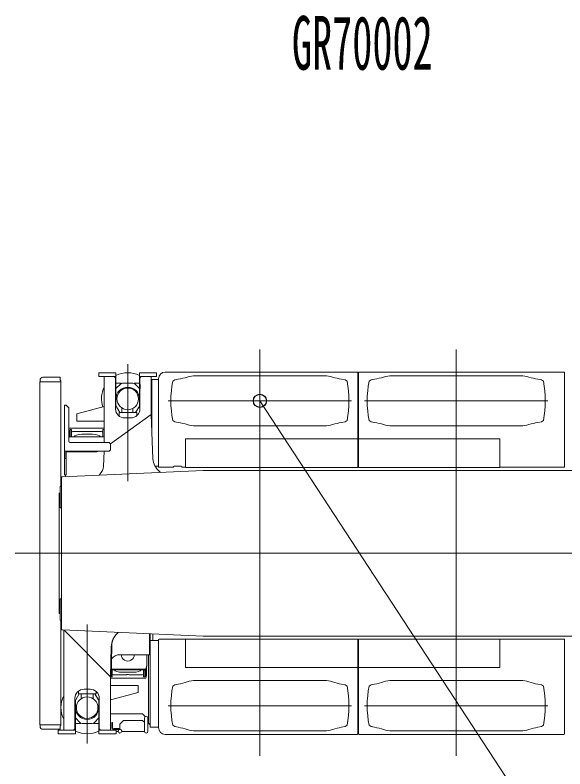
# Model space of a CAD drawing. Units: millimetres, scale not verified. Extents: x -33906 to 32977, y -25518 to 130343.
# Drawn here: x -12835 to -8635, y 18290 to 24052 of the extents above; entities that cross this region are included whole.
import ezdxf
from ezdxf.enums import TextEntityAlignment as Align

# ---------------------------------------------------------------- set-up
doc = ezdxf.new("R2010")
doc.units = ezdxf.units.MM
doc.header["$LTSCALE"] = 200
doc.header["$PDMODE"] = 32
doc.header["$PDSIZE"] = 100
doc.layers.add('0-0_0', color=7, linetype='Continuous', lineweight=18)
doc.layers.add('0-1_DEFPOINTS', color=7, linetype='Continuous')
doc.styles.add('ＭＳ ゴシック', font='')
doc.styles.get('ＭＳ ゴシック').set_extended_font_data('MS Gothic')

# ---------------------------------------------------------------- blocks, each defined once
blk = doc.blocks.new('_OPEN30')
at = {"layer": '0-0_0'}
blk.add_line((0, 0), (-1, 0), dxfattribs=at)
blk.add_lwpolyline([(-1, 0.27), (0, 0), (-1, -0.27)], dxfattribs=at)
blk = doc.blocks.new('D5')
at = {"layer": '0-0_0'}
blk.add_line((-20294, 29999.2), (-24424, 36319.5), dxfattribs=at)
at = {"layer": '0-1_DEFPOINTS'}
blk.add_point((-24424, 36319.5), dxfattribs=at)
at = {"layer": '0-0_0', "xscale": 2.77, "yscale": 2.77, "rotation": 123.1628}
blk.add_blockref('_OPEN30', (-24424, 36319.5), dxfattribs=at)

msp = doc.modelspace()

# ---------------------------------------------------------------- linework, layer by layer
at = {"layer": '0-0_0', "color": 3}
for p, q in [((-10964.7, 18389.9), (-10964.7, 21495.5)), ((-9464.7, 18389.9), (-9464.7, 21495.5)), ((-11687.5, 21323.2), (-10221.8, 21323.2)), ((-8641.8, 21323.2), (-10207.2, 21323.2)), ((-8637.5, 20595.9), (-8637.5, 21318.9)), ((-12644.1, 21248.2), (-12644.1, 21261.6)), ((-12622.5, 21283.2), (-12490.7, 21283.2)), ((-12490.7, 21283.2), (-12490.7, 21260.9)), ((-12490.7, 21260.9), (-12485.7, 21255.9)), ((-11789.5, 21263.9), (-11789.5, 20841.6)), ((-11785.9, 21267.5), (-11739.8, 21267.5)), ((-11739.8, 20600.2), (-11739.8, 21270.9)), ((-11615.2, 21263.2), (-11630.2, 21253.2)), ((-11615.2, 21263.2), (-11588.4, 21267.9)), ((-11457, 21295.2), (-10472.3, 21295.2)), ((-10314.2, 21263.2), (-10340.9, 21267.9)), ((-10314.2, 21263.2), (-10299.2, 21253.2)), ((-10115.2, 21263.2), (-10130.2, 21253.2)), ((-10115.2, 21263.2), (-10088.4, 21267.9)), ((-9957, 21295.2), (-8972.3, 21295.2)), ((-8814.2, 21263.2), (-8840.9, 21267.9)), ((-8814.2, 21263.2), (-8799.2, 21253.2)), ((-12645.7, 21248.2), (-12645.7, 18628.2)), ((-12645.7, 21248.2), (-12485.7, 21248.2)), ((-12485.7, 21255.9), (-12485.7, 20449.2)), ((-10264.2, 21103.2), (-11665.2, 21103.2)), ((-8764.2, 21103.2), (-10165.2, 21103.2)), ((-12457.3, 21067.2), (-12457.3, 20541.2)), ((-12445.7, 21070.8), (-12453.7, 21070.8)), ((-12445.7, 21069.2), (-12453.7, 21069.2)), ((-12445.7, 21070.8), (-12445.7, 21069.2)), ((-12425.7, 21049.2), (-12445.7, 21069.2)), ((-12425.7, 21049.2), (-12425.7, 20794.2)), ((-11796, 20999.3), (-11795.7, 20999.6)), ((-11615.2, 20943.2), (-11630.2, 20953.2)), ((-11615.2, 20943.2), (-11588.4, 20938.5)), ((-10314.2, 20943.2), (-10340.9, 20938.5)), ((-10314.2, 20943.2), (-10299.2, 20953.2)), ((-10115.2, 20943.2), (-10130.2, 20953.2)), ((-10115.2, 20943.2), (-10088.4, 20938.5)), ((-8814.2, 20943.2), (-8840.9, 20938.5)), ((-8814.2, 20943.2), (-8799.2, 20953.2)), ((-11457, 20911.2), (-10472.3, 20911.2)), ((-9957, 20911.2), (-8972.3, 20911.2)), ((-11532.4, 20812.5), (-11532.4, 20594.3)), ((-10217.5, 20812.5), (-11532.4, 20812.5)), ((-10211.5, 20812.5), (-9130.8, 20812.5)), ((-9130.8, 20812.5), (-9130.8, 20594.3)), ((-12405.7, 20784.2), (-12415.7, 20784.2)), ((-12405.7, 20785.8), (-12117.3, 20785.8)), ((-12405.7, 20785.8), (-12405.7, 20784.2)), ((-12105.7, 20774.2), (-12117.3, 20785.8)), ((-12105.7, 20774.2), (-12105.7, 20729.2)), ((-12385.3, 20719.2), (-12457.3, 20719.2)), ((-12455.7, 20719.2), (-12455.7, 20666.9)), ((-12445.7, 20719.2), (-12445.7, 20665.7)), ((-12115.7, 20719.2), (-12105.7, 20729.2)), ((-12445.7, 20661.7), (-12454.4, 20663.6)), ((-12445.7, 20663.2), (-12454.1, 20664.9)), ((-12445.7, 20663.2), (-12445.7, 20537.6)), ((-12471.7, 20523.2), (-11397.8, 20570.7)), ((-11766.4, 20604.3), (-11739.8, 20604.3)), ((-11735.5, 20595.9), (-11625.5, 20595.9)), ((-11625.5, 20598.2), (-11625.5, 20595.9)), ((-11620.5, 20603.2), (-11565.5, 20603.2)), ((-10217.5, 20594.3), (-11532.4, 20594.3)), ((-11397.8, 20570.7), (-8163.9, 20570.7)), ((-10211.5, 20594.3), (-9130.8, 20594.3)), ((-8637.5, 20595.9), (-9130.8, 20595.9)), ((-12480.7, 19353.2), (-12480.7, 20523.2)), ((-12471.7, 20523.2), (-12480.7, 20523.2)), ((-12445.7, 20537.6), (-12453.7, 20537.6)), ((-12499.6, 20398.2), (-12499.6, 19478.2)), ((-12491.7, 20398.2), (-12499.6, 20398.2)), ((-12491.7, 20286.2), (-12491.7, 20449.2)), ((-12491.7, 20449.2), (-12480.7, 20449.2)), ((-12480.7, 20286.2), (-12491.7, 20286.2)), ((-12835.2, 19938.2), (-1919.9, 19938.2)), ((-12480.7, 19590.2), (-12491.7, 19590.2)), ((-12491.7, 19427.2), (-12491.7, 19590.2)), ((-12491.7, 19478.2), (-12499.6, 19478.2)), ((-12491.7, 19427.2), (-12480.7, 19427.2)), ((-12485.7, 18620.5), (-12485.7, 19427.2)), ((-12471.7, 19353.2), (-12480.7, 19353.2)), ((-12458.7, 19352.6), (-12454.4, 19346.3)), ((-11803.5, 18612.5), (-11803.5, 19323.6)), ((-11781.9, 19273.7), (-11781.9, 19322.7)), ((-11781.9, 19273.7), (-11803.5, 19272.1)), ((-11803.5, 19272.1), (-11739.8, 19272.1)), ((-11739.8, 19276.2), (-11739.8, 18605.5)), ((-11735.5, 19280.5), (-11532.4, 19280.5)), ((-11532.4, 19063.9), (-11532.4, 19282.1)), ((-10217.5, 19282.1), (-11532.4, 19282.1)), ((-10217.5, 19063.2), (-10217.5, 19282.1)), ((-10211.5, 19282.1), (-9130.8, 19282.1)), ((-10211.5, 19063.2), (-10211.5, 19282.1)), ((-9130.8, 19063.9), (-9130.8, 19282.1)), ((-8637.5, 19280.5), (-9130.8, 19280.5)), ((-8637.5, 19280.5), (-8637.5, 18557.5)), ((-11816.9, 18640.5), (-11816.9, 19163.2)), ((-10217.5, 19063.9), (-11532.4, 19063.9)), ((-10217.5, 18557.5), (-10217.5, 19063.2)), ((-10211.5, 19063.9), (-9130.8, 19063.9)), ((-10211.5, 18557.5), (-10211.5, 19063.2)), ((-11457, 18965.2), (-10472.3, 18965.2)), ((-9957, 18965.2), (-8972.3, 18965.2)), ((-11615.2, 18933.2), (-11630.2, 18923.2)), ((-11615.2, 18933.2), (-11588.4, 18937.9)), ((-10314.2, 18933.2), (-10340.9, 18937.9)), ((-10314.2, 18933.2), (-10299.2, 18923.2)), ((-10115.2, 18933.2), (-10130.2, 18923.2)), ((-10115.2, 18933.2), (-10088.4, 18937.9)), ((-8814.2, 18933.2), (-8840.9, 18937.9)), ((-8814.2, 18933.2), (-8799.2, 18923.2)), ((-10264.2, 18773.2), (-11665.2, 18773.2)), ((-8764.2, 18773.2), (-10165.2, 18773.2)), ((-12105.7, 18710.5), (-11861.4, 18710.5)), ((-11860.9, 18710.5), (-11855.7, 18705.2)), ((-11855.7, 18705.2), (-11840.4, 18689.9)), ((-11847.3, 18677.9), (-11847.3, 18577.9)), ((-11820.1, 18577.9), (-11820.1, 18677.9)), ((-12645.7, 18628.2), (-12485.7, 18628.2)), ((-12644.1, 18628.2), (-12644.1, 18614.8)), ((-12490.7, 18615.5), (-12485.7, 18620.5)), ((-12490.7, 18593.2), (-12490.7, 18615.5)), ((-12096.7, 18643.7), (-12096.7, 18606.7)), ((-12090.7, 18643.7), (-12096.7, 18643.7)), ((-12090.7, 18606.7), (-12090.7, 18643.7)), ((-12035.7, 18592.2), (-12035.7, 18630.2)), ((-12030.4, 18636.2), (-12035.6, 18631)), ((-12030.4, 18636.2), (-12011.4, 18655.2)), ((-12006.1, 18660.5), (-12011.4, 18655.2)), ((-12005.7, 18660.5), (-11861.7, 18660.5)), ((-11855.4, 18655.2), (-11860.5, 18660.4)), ((-11855.4, 18655.2), (-11847.3, 18647.1)), ((-11803.5, 18627.1), (-11816.9, 18640.5)), ((-11615.2, 18613.2), (-11630.2, 18623.2)), ((-11615.2, 18613.2), (-11588.4, 18608.5)), ((-10314.2, 18613.2), (-10340.9, 18608.5)), ((-10314.2, 18613.2), (-10299.2, 18623.2)), ((-10115.2, 18613.2), (-10130.2, 18623.2)), ((-10115.2, 18613.2), (-10088.4, 18608.5)), ((-8814.2, 18613.2), (-8840.9, 18608.5)), ((-8814.2, 18613.2), (-8799.2, 18623.2)), ((-12622.5, 18593.2), (-12490.7, 18593.2)), ((-12036, 18597.7), (-12081.7, 18597.7)), ((-12081.7, 18591.7), (-12033.7, 18591.7)), ((-12047.7, 18575.9), (-12063.7, 18575.9)), ((-12047.7, 18575.9), (-12047.7, 18578.3)), ((-12035.7, 18592.2), (-12033.4, 18592.2)), ((-12019.4, 18578.2), (-12019.4, 18575.9)), ((-11799.9, 18608.9), (-11739.8, 18608.9)), ((-11687.5, 18553.2), (-10221.8, 18553.2)), ((-11457, 18581.2), (-10472.3, 18581.2)), ((-8641.8, 18553.2), (-10207.2, 18553.2)), ((-9957, 18581.2), (-8972.3, 18581.2))]:
    msp.add_line(p, q, dxfattribs=at)
at = {"layer": '0-0_0', "color": 4}
for p, q in [((-11974.7, 20489.5), (-11974.7, 21384.6)), ((-12195.6, 21290.2), (-12195.6, 21318.2)), ((-12195.6, 21318.2), (-12064.7, 21318.2)), ((-12064.7, 21318.2), (-12064.7, 21071)), ((-11884.7, 21071), (-11884.7, 21318.2)), ((-11884.7, 21318.2), (-11753.6, 21318.2)), ((-12195.6, 21290.2), (-12064.7, 21290.2)), ((-12153.7, 21290.2), (-12153.7, 20785.8)), ((-12067.7, 21280.2), (-12077.7, 21290.2)), ((-12067.7, 21280.2), (-12067.7, 21040.2)), ((-11881.7, 21280.2), (-11871.7, 21290.2)), ((-11881.7, 21040.2), (-11881.7, 21280.2)), ((-11795.7, 21290.2), (-11795.7, 20998.5)), ((-12064.7, 21238.2), (-12023.7, 21238.2)), ((-12064.7, 21197.2), (-12030.9, 21230.9)), ((-11936, 21238.2), (-12013.3, 21238.2)), ((-11925.7, 21238.2), (-11884.7, 21238.2)), ((-11884.7, 21197.2), (-11918.3, 21230.8)), ((-11879.7, 21196.2), (-11879.7, 21230.2)), ((-12153.7, 21059), (-12363.7, 21003.2)), ((-12034.5, 21013.2), (-12061.2, 21058.3)), ((-12020.7, 21013.2), (-12020.7, 21049.7)), ((-11935.7, 21013.2), (-11935.7, 21045.5)), ((-11888.1, 21058.3), (-11914.8, 21013.2)), ((-12363.7, 21003.2), (-12363.7, 20948.2)), ((-12040.2, 21013.2), (-12040.2, 20986.8)), ((-11906.2, 21013.2), (-12040.2, 21013.2)), ((-11997.7, 20973), (-11951.7, 20973)), ((-11906.2, 20989.1), (-11906.2, 21013.2)), ((-12153.7, 20948.2), (-12363.7, 20948.2)), ((-12425.7, 20885.2), (-12423.7, 20893.2)), ((-12423.7, 20893.2), (-12153.7, 20893.2)), ((-12414.7, 20828.2), (-12414.7, 20883.2)), ((-12414.7, 20883.2), (-12404.7, 20883.2)), ((-12404.7, 20828.2), (-12404.7, 20883.2)), ((-12394.7, 20867.7), (-12404.7, 20864.3)), ((-12394.7, 20867.7), (-12174.7, 20867.7)), ((-12164.7, 20864.3), (-12174.7, 20867.7)), ((-12164.7, 20883.2), (-12154.7, 20883.2)), ((-12164.7, 20828.2), (-12164.7, 20883.2)), ((-12154.7, 20828.2), (-12154.7, 20883.2)), ((-12421.7, 20828.2), (-12425.7, 20813.2)), ((-12421.7, 20828.2), (-12153.7, 20828.2)), ((-12325.7, 20847.3), (-12243.7, 20847.3)), ((-12225.7, 20713.2), (-12445.7, 20713.2)), ((-12160.3, 20600.6), (-12155, 20719.2)), ((-12450.7, 20537.6), (-12450.7, 20524.1)), ((-12284.7, 19392.6), (-12284.7, 18483)), ((-12463.7, 18586.2), (-12463.7, 19352.8)), ((-11808.7, 19163.2), (-11808.7, 19323.9)), ((-12100.5, 19222.3), (-12105.8, 18993)), ((-12033.7, 19163.2), (-11808.7, 19163.2)), ((-11829.7, 19078.2), (-11829.7, 19163.2)), ((-11837.7, 19048.2), (-11829.7, 19078.2)), ((-11830.7, 19003.2), (-11830.7, 19074.4)), ((-11836.9, 19051.2), (-12101.2, 19051.2)), ((-11837.7, 19048.2), (-12101.2, 19048.2)), ((-12094.7, 19048.2), (-12094.7, 18993.2)), ((-11933.7, 19029.1), (-12015.7, 19029.1)), ((-11854.7, 19048.2), (-11854.7, 18993.2)), ((-11844.7, 19048.2), (-11844.7, 18993.2)), ((-12105.7, 18993.2), (-12105.7, 18586.2)), ((-11835.7, 18983.2), (-12105.7, 18983.2)), ((-12104.7, 18995.2), (-12104.7, 18993.2)), ((-12094.7, 18993.2), (-12104.7, 18993.2)), ((-12094.7, 19012), (-12084.7, 19008.6)), ((-12084.7, 19008.6), (-11984.7, 19008.6)), ((-11964.7, 19008.6), (-11864.7, 19008.6)), ((-11864.7, 19008.6), (-11854.7, 19012)), ((-11844.7, 18993.2), (-11854.7, 18993.2)), ((-11830.7, 19003.2), (-11835.7, 18983.2)), ((-12261.7, 18898.6), (-12307.7, 18898.6)), ((-12105.7, 18928.2), (-11895.7, 18928.2)), ((-11895.7, 18873.2), (-11895.7, 18928.2)), ((-12371.2, 18818.1), (-12344.5, 18863.2)), ((-12330.7, 18863.2), (-12330.7, 18826.7)), ((-12238.7, 18863.2), (-12238.7, 18826.7)), ((-12224.8, 18863.2), (-12198.1, 18818.1)), ((-12105.7, 18817.4), (-11895.7, 18873.2)), ((-12377.7, 18831.3), (-12377.7, 18595.8)), ((-12374.7, 18805.3), (-12374.7, 18558.2)), ((-12194.7, 18558.2), (-12194.7, 18805.3)), ((-12191.7, 18595.8), (-12191.7, 18831.3)), ((-12374.7, 18679.2), (-12340.9, 18645.5)), ((-12194.7, 18679.2), (-12228.3, 18645.5)), ((-12374.7, 18638.2), (-12333.7, 18638.2)), ((-12246, 18638.2), (-12323.3, 18638.2)), ((-12235.7, 18638.2), (-12194.7, 18638.2)), ((-12505.7, 18586.2), (-12505.7, 18558.2)), ((-12374.7, 18586.2), (-12505.7, 18586.2)), ((-12374.7, 18558.2), (-12505.7, 18558.2)), ((-12387.7, 18586.2), (-12377.7, 18595.8)), ((-12063.7, 18586.2), (-12194.7, 18586.2)), ((-12063.7, 18558.2), (-12194.7, 18558.2)), ((-12191.7, 18595.8), (-12181.7, 18586.2)), ((-12063.7, 18586.2), (-12063.7, 18558.2))]:
    msp.add_line(p, q, dxfattribs=at)
for points in [[(-11884.7, 21290.2), (-11753.6, 21290.2), (-11753.6, 21318.2)], [(-12106.8, 20775.3), (-11796.1, 20999.5), (-11781.9, 20661.1)], [(-12422.7, 20824.5), (-12422.7, 20879.6), (-12414.7, 20879.6)], [(-12097.1, 19229), (-12102.4, 18999.7), (-12105.8, 18993), (-12454.4, 19346.3)], [(-11836.7, 19051.9), (-11836.7, 18996.8), (-11844.7, 18996.8)], [(-12216.2, 18882.4), (-12216.2, 18863.2), (-12350.2, 18863.2), (-12350.2, 18884.8)]]:
    msp.add_lwpolyline(points, dxfattribs=at)
at = {"layer": '0-0_0', "color": 3}
for points in [[(-10217.5, 21318.9), (-10217.5, 20813.2), (-10217.5, 20594.3)], [(-10211.5, 21318.9), (-10211.5, 20813.2), (-10211.5, 20594.3)], [(-12115.7, 20719.2), (-12170.1, 20719.2), (-12385.3, 20719.2)], [(-11560.5, 20598.2), (-11560.5, 20595.9), (-11532.4, 20595.9)], [(-12471.7, 19353.2), (-11397.8, 19305.7), (-8164.2, 19305.7)], [(-12033.7, 18591.7), (-12033.7, 18592.2), (-12033.7, 18592.2)], [(-11847.4, 18578.2), (-11847.4, 18575.9), (-12019.4, 18575.9)]]:
    msp.add_lwpolyline(points, dxfattribs=at)
at = {"layer": '0-0_0', "color": 4}
for centre in [(-11974.7, 21118.2), (-12284.7, 18758.2)]:
    msp.add_circle(centre, 82.5, dxfattribs=at)
at = {"layer": '0-0_0', "color": 3}
msp.add_circle((-12034, 18577.9), 13.6, dxfattribs=at)
at = {"layer": '0-0_0', "color": 4}
for centre, radius, start, end in [((-11974.7, 21118.2), 200, 63.25632, 116.74368), ((-11974.7, 21118.2), 200, 153.50843, 198.10417), ((-11974.7, 21118.2), 90, 0, 180), ((-12013.3, 21213.2), 25, 90, 135), ((-11936, 21213.2), 25, 45, 90), ((-12039.7, 21071), 25, 180, 210.60641), ((-11909.7, 21071), 25, 329.39359, 0), ((-12225.7, 20798.2), 85, 270, 291.65672), ((-12033.7, 19078.2), 85, 90, 140.56997), ((-11974.7, 19163.2), 50, 179.9718, 0.0282), ((-12284.7, 18758.2), 200, 153.50843, 206.49157), ((-12349.7, 18805.3), 25, 149.39359, 180), ((-12219.7, 18805.3), 25, 0, 30.60641), ((-12284.7, 18758.2), 90, 180, 0), ((-12323.3, 18663.2), 25, 225, 270), ((-12246, 18663.2), 25, 270, 315), ((-12284.7, 18758.2), 200, 243.25632, 296.74368)]:
    msp.add_arc(centre, radius, start, end, dxfattribs=at)
at = {"layer": '0-0_0', "color": 3}
for centre, radius, start, end in [((-11687.5, 21270.9), 52.3, 90, 180), ((-10221.8, 21318.9), 4.3, 0, 90), ((-10207.2, 21318.9), 4.3, 90, 180), ((-8641.8, 21318.9), 4.3, 0, 90), ((-12622.5, 21261.6), 21.6, 90, 180), ((-11785.9, 21263.9), 3.6, 90, 180), ((-11675.2, 21760.3), 500, 280, 288.16231), ((-11457, 21095.2), 200, 90, 108.16231), ((-10472.3, 21095.2), 200, 71.83769, 90), ((-10254.1, 21760.3), 500, 251.83769, 260), ((-10175.2, 21760.3), 500, 280, 288.16231), ((-9957, 21095.2), 200, 90, 108.16231), ((-8972.3, 21095.2), 200, 71.83769, 90), ((-8754.1, 21760.3), 500, 251.83769, 260), ((-10887.7, 21103.2), 757.5, 168.57881, 191.42119), ((-11041.7, 21103.2), 757.5, 348.57881, 11.42119), ((-9387.7, 21103.2), 757.5, 168.57881, 191.42119), ((-9541.7, 21103.2), 757.5, 348.57881, 11.42119), ((-12453.7, 21067.2), 3.6, 90, 180), ((-12453.7, 21067.2), 2, 90, 180), ((-11675.2, 20446.1), 500, 71.83769, 80), ((-11457, 21111.2), 200, 251.83769, 270), ((-10472.3, 21111.2), 200, 270, 288.16231), ((-10254.1, 20446.1), 500, 100, 108.16231), ((-10175.2, 20446.1), 500, 71.83769, 80), ((-9957, 21111.2), 200, 251.83769, 270), ((-8972.3, 21111.2), 200, 270, 288.16231), ((-8754.1, 20446.1), 500, 100, 108.16231), ((-12415.7, 20794.2), 10, 180, 270), ((-12453.7, 20667.1), 3.6, 180, 258.14452), ((-12453.7, 20666.9), 2, 180, 258.14452), ((-11735.5, 20600.2), 4.3, 180, 270), ((-11620.5, 20598.2), 5, 90, 180), ((-11565.5, 20598.2), 5, 0, 90), ((-12453.7, 20541.2), 3.6, 180, 270), ((-11799.9, 19268.5), 3.6, 90, 180), ((-11735.5, 19276.2), 4.3, 90, 180), ((-11457, 18765.2), 200, 90, 108.16231), ((-10472.3, 18765.2), 200, 71.83769, 90), ((-9957, 18765.2), 200, 90, 108.16231), ((-8972.3, 18765.2), 200, 71.83769, 90), ((-10887.7, 18773.2), 757.5, 168.57881, 191.42119), ((-11675.2, 19430.3), 500, 280, 288.16231), ((-10254.1, 19430.3), 500, 251.83769, 260), ((-11041.7, 18773.2), 757.5, 348.57881, 11.42119), ((-9387.7, 18773.2), 757.5, 168.57881, 191.42119), ((-10175.2, 19430.3), 500, 280, 288.16231), ((-8754.1, 19430.3), 500, 251.83769, 260), ((-9541.7, 18773.2), 757.5, 348.57881, 11.42119), ((-11861.4, 18705.2), 5.3, 85.47996, 90), ((-11833.7, 18677.9), 13.6, 0, 180), ((-12622.5, 18614.8), 21.6, 180, 270), ((-12030.4, 18630.2), 5.3, 171.82016, 180), ((-12005.7, 18655.2), 5.3, 90, 94.50574), ((-11861.7, 18655.2), 5.3, 77.80694, 90), ((-11799.9, 18612.5), 3.6, 180, 270), ((-12081.7, 18606.7), 15, 180, 270), ((-12081.7, 18606.7), 9, 180, 270), ((-12033.7, 18578.2), 14, 167.62687, 179.7944), ((-12033.7, 18578.2), 14, 105.37836, 167.62604), ((-12033.4, 18578.2), 14, 77.62556, 90), ((-12033.4, 18578.2), 14, 12.37396, 77.62556), ((-12033.4, 18578.2), 14, 0.00073, 12.37323), ((-11833.4, 18578.2), 14, 173.1924, 179.99929), ((-11833.7, 18577.9), 13.6, 180, 0), ((-11687.5, 18605.5), 52.3, 180, 270), ((-11675.2, 18116.1), 500, 71.83769, 80), ((-11457, 18781.2), 200, 251.83769, 270), ((-10472.3, 18781.2), 200, 270, 288.16231), ((-10254.1, 18116.1), 500, 100, 108.16231), ((-10221.8, 18557.5), 4.3, 270, 0), ((-10207.2, 18557.5), 4.3, 180, 270), ((-10175.2, 18116.1), 500, 71.83769, 80), ((-9957, 18781.2), 200, 251.83769, 270), ((-8972.3, 18781.2), 200, 270, 288.16231), ((-8754.1, 18116.1), 500, 100, 108.16231), ((-8641.8, 18557.5), 4.3, 270, 0)]:
    msp.add_arc(centre, radius, start, end, dxfattribs=at)
at = {"layer": '0-0_0', "color": 4}
for centre, major_axis, ratio, start_param, end_param in [((-11997.7, 21040.2), (-70, 0), 0.961262, 6.283185, 7.853982), ((-11951.7, 21040.2), (-70, 0), 0.961262, 1.570796, 3.141593), ((-12325.7, 20826.9), (60, 0), 0.340376, 1.570796, 3.077018), ((-12243.7, 20826.9), (60, 0), 0.340376, 0.064575, 1.570796), ((-11587.6, 20693.5), (184.2, 77.9), 0.799245, 2.850766, 3.548415), ((-12257.4, 20590.4), (92.1, 38.9), 0.799245, 5.181238, 5.919293), ((-12265, 20608.3), (7.8, 111.9), 0.861057, 4.065773, 4.142864), ((-11605.8, 20736.5), (15.6, 223.9), 0.861057, 2.510041, 2.563813), ((-11906.5, 19194.7), (-178.6, 90), 0.842697, 5.963097, 6.664198), ((-11903.1, 19201.4), (-178.6, 90), 0.842697, 0.022363, 0.381013), ((-12015.7, 19049.5), (-60, 0), 0.340376, 0.064575, 1.570796), ((-11933.7, 19049.5), (-60, 0), 0.340376, 1.570796, 3.077018), ((-11974.7, 19008.6), (-10, 0), 0.340376, 3.141605, 6.283197), ((-12307.7, 18831.3), (70, 0), 0.961262, 1.570796, 3.141593), ((-12261.7, 18831.3), (70, 0), 0.961262, 6.283185, 7.853982)]:
    msp.add_ellipse(centre, major_axis=major_axis, ratio=ratio, start_param=start_param, end_param=end_param, dxfattribs=at)
at = {"layer": '0-0_0', "color": 3}
msp.add_ellipse((-11924.7, 19158.4), major_axis=(3.4, 225.5), ratio=0.858175, start_param=0.68904, end_param=0.736137, dxfattribs=at)
at = {"layer": '0-0_0'}
msp.add_point((-10964.7, 21103.2), dxfattribs=at)

# ---------------------------------------------------------------- block references
msp.add_blockref('D5', (13459.3, -15216.3), dxfattribs=at)

# ---------------------------------------------------------------- texts
at = {"layer": '0-0_0', "style": 'ＭＳ ゴシック', "width": 0.55}
msp.add_text('GR70002', height=410.6, dxfattribs=at).set_placement((-10720.2, 23511.1), align=Align.BOTTOM_LEFT)

doc.saveas('drawing.dxf')
